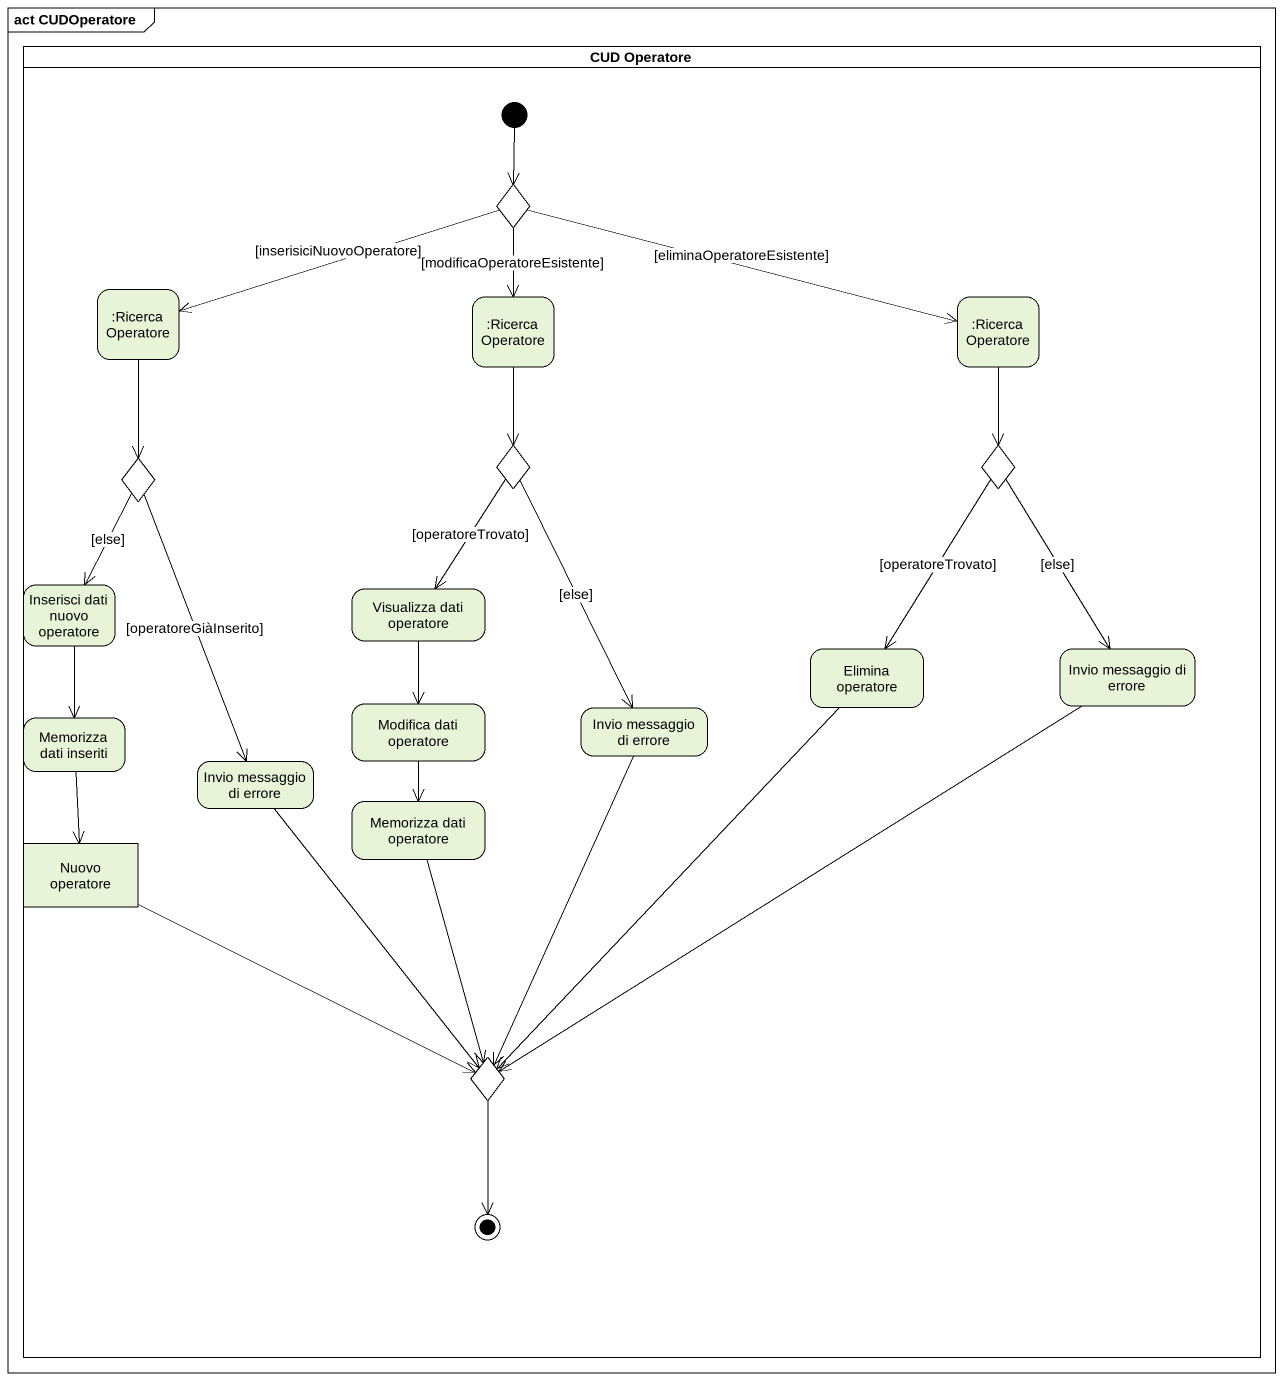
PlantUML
@startuml
mainframe act CUDOperatore
hide empty description
state "CUD Operatore" as CUD_Operatore <<partition>> {
  state choice1 <<choice>>
  state ":Ricerca Operatore" as Ricerca_Operatore
  state ":Ricerca Operatore" as Ricerca_Operatore_2
  state ":Ricerca Operatore" as Ricerca_Operatore_3
  state choice2 <<choice>>
  state choice3 <<choice>>
  state choice4 <<choice>>
  state "Inserisci dati nuovo operatore" as Inserisci_dati_nuovo
  state "Visualizza dati operatore" as Visualizza_dati_operatore
  state "Elimina operatore" as Elimina_operatore
  state "Invio messaggio di errore" as Invio_messaggio_di_errore
  state "Memorizza dati inseriti" as Memorizza_dati_inseriti
  state "Modifica dati operatore" as Modifica_dati_operatore
  state "Invio messaggio di errore" as Invio_messaggio_di_errore_2
  state "Invio messaggio di errore" as Invio_messaggio_di_errore_3
  state "Memorizza dati operatore" as Memorizza_dati_operatore
  state "Nuovo operatore" as Nuovo_operatore <<object>>
  state choice5 <<choice>>
  [*] --> choice1
  choice5 --> [*]
}
choice1 -left-> Ricerca_Operatore : [inserisiciNuovoOperatore]
choice1 --> Ricerca_Operatore_2 : [modificaOperatoreEsistente]
choice1 -right-> Ricerca_Operatore_3 : [eliminaOperatoreEsistente]
Ricerca_Operatore --> choice2
Ricerca_Operatore_2 --> choice3
Ricerca_Operatore_3 --> choice4
choice2 --> Inserisci_dati_nuovo : [else]
choice2 --> Invio_messaggio_di_errore_3 : [operatoreGiàInserito]
choice3 --> Visualizza_dati_operatore : [operatoreTrovato]
choice3 --> Invio_messaggio_di_errore_2 : [else]
choice4 --> Elimina_operatore : [operatoreTrovato]
choice4 --> Invio_messaggio_di_errore : [else]
Inserisci_dati_nuovo --> Memorizza_dati_inseriti
Visualizza_dati_operatore --> Modifica_dati_operatore
Elimina_operatore --> choice5
Invio_messaggio_di_errore --> choice5
Memorizza_dati_inseriti --> Nuovo_operatore
Modifica_dati_operatore --> Memorizza_dati_operatore
Invio_messaggio_di_errore_2 --> choice5
Invio_messaggio_di_errore_3 --> choice5
Memorizza_dati_operatore --> choice5
Nuovo_operatore -right-> choice5
@enduml
